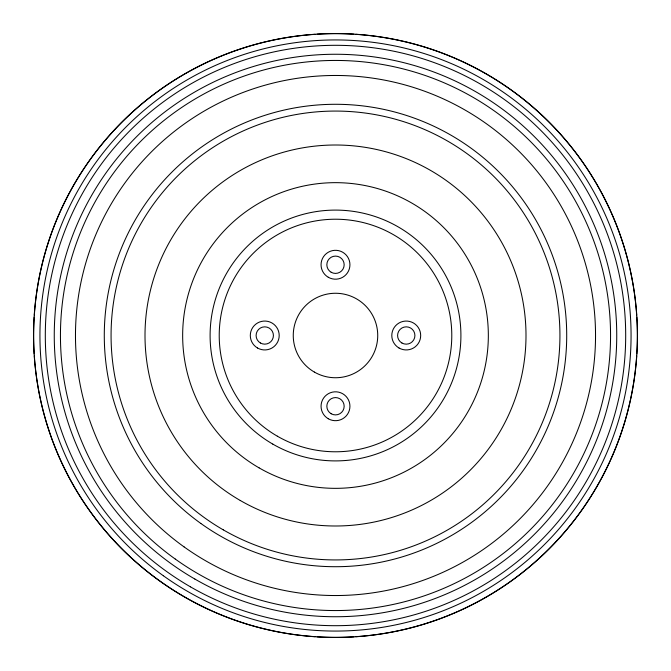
<?xml version="1.0" encoding="UTF-8"?>
<svg xmlns="http://www.w3.org/2000/svg" width="671" height="671" viewBox="0 0 671 671"><rect width="100%" height="100%" fill="white"/><g stroke="black" fill="none" stroke-linecap="round" stroke-linejoin="round"><path stroke-width="1.01" d="M636.787 317.115A301.849 301.849 0 0 1 636.787 353.885M636.653 355.924A301.849 301.849 0 0 1 355.924 636.653M353.885 636.787A301.849 301.849 0 0 1 317.115 636.787M315.076 636.653A301.849 301.849 0 0 1 34.347 355.924M34.213 353.885A301.849 301.849 0 0 1 34.213 317.115M34.347 315.076A301.849 301.849 0 0 1 315.076 34.347M317.115 34.213A301.849 301.849 0 0 1 353.885 34.213M355.924 34.347A301.849 301.849 0 0 1 636.653 315.076M328.278 418.754A14.435 14.435 0 0 0 349.935 406.249A14.435 14.435 0 0 0 328.278 393.743A14.435 14.435 0 0 0 328.278 418.754M190.405 586.815A290.191 290.191 0 0 0 625.691 335.5A290.191 290.191 0 0 0 190.405 84.185A290.191 290.191 0 0 0 190.405 586.815M194.884 579.065A281.241 281.241 0 0 0 616.741 335.5A281.241 281.241 0 0 0 194.884 91.935A281.241 281.241 0 0 0 194.884 579.065M399.027 348.006A14.435 14.435 0 0 0 420.683 335.5A14.435 14.435 0 0 0 399.027 322.994A14.435 14.435 0 0 0 399.027 348.006M184.525 596.997A301.95 301.95 0 0 0 637.45 335.5A301.95 301.95 0 0 0 184.525 74.003A301.95 301.95 0 0 0 184.525 596.997M175.29 559.077A275.051 275.051 0 0 0 609.226 362.457A275.051 275.051 0 0 0 221.984 84.965A275.051 275.051 0 0 0 175.29 559.077M223.284 529.864A224.433 224.433 0 0 0 559.933 335.5A224.433 224.433 0 0 0 223.284 141.136A224.433 224.433 0 0 0 223.284 529.864M240.252 500.474A190.497 190.497 0 0 0 525.997 335.5A190.497 190.497 0 0 0 240.252 170.526A190.497 190.497 0 0 0 240.252 500.474M200.822 523.439A231.21 231.21 0 0 0 565.594 358.163A231.21 231.21 0 0 0 240.075 124.898A231.21 231.21 0 0 0 200.822 523.439M184.039 546.865A260.029 260.029 0 0 0 594.28 360.99A260.029 260.029 0 0 0 228.182 98.654A260.029 260.029 0 0 0 184.039 546.865M272.795 444.101A125.41 125.41 0 0 0 460.91 335.5A125.41 125.41 0 0 0 272.795 226.899A125.41 125.41 0 0 0 272.795 444.101M277.358 436.2A116.284 116.284 0 0 0 451.784 335.5A116.284 116.284 0 0 0 277.358 234.8A116.284 116.284 0 0 0 277.358 436.2M163.338 575.743A295.559 295.559 0 0 0 629.641 364.47A295.559 295.559 0 0 0 213.521 66.286A295.559 295.559 0 0 0 163.338 575.743M328.278 277.257A14.435 14.435 0 0 0 349.935 264.751A14.435 14.435 0 0 0 328.278 252.246A14.435 14.435 0 0 0 328.278 277.257M401.912 342.998A8.664 8.664 0 0 0 414.913 335.5A8.664 8.664 0 0 0 401.912 328.002A8.664 8.664 0 0 0 401.912 342.998M314.38 372.078A42.231 42.231 0 0 0 377.731 335.5A42.231 42.231 0 0 0 314.38 298.922A42.231 42.231 0 0 0 314.38 372.078M259.081 467.863A152.837 152.837 0 0 0 488.337 335.5A152.837 152.837 0 0 0 259.081 203.137A152.837 152.837 0 0 0 259.081 467.863M260.423 342.998A8.664 8.664 0 0 0 273.416 335.5A8.664 8.664 0 0 0 260.423 328.002A8.664 8.664 0 0 0 260.423 342.998M257.53 348.006A14.435 14.435 0 0 0 279.195 335.5A14.435 14.435 0 0 0 257.53 322.994A14.435 14.435 0 0 0 257.53 348.006M331.172 272.258A8.664 8.664 0 0 0 344.164 264.751A8.664 8.664 0 0 0 331.172 257.253A8.664 8.664 0 0 0 331.172 272.258M331.172 413.747A8.664 8.664 0 0 0 344.164 406.249A8.664 8.664 0 0 0 331.172 398.742A8.664 8.664 0 0 0 331.172 413.747"/></g></svg>
